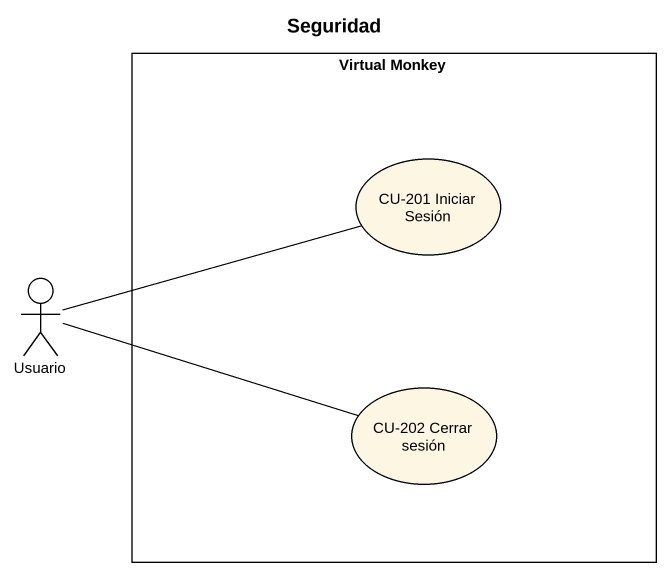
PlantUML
@startuml
title Seguridad
rectangle "Virtual Monkey" as Virtual_Monkey {
  usecase "CU-201 Iniciar Sesión" as CU_201_Iniciar_Sesión
  usecase "CU-202 Cerrar sesión" as CU_202_Cerrar_sesión
}
actor Usuario
Usuario -right- CU_201_Iniciar_Sesión
Usuario -right- CU_202_Cerrar_sesión
@enduml
